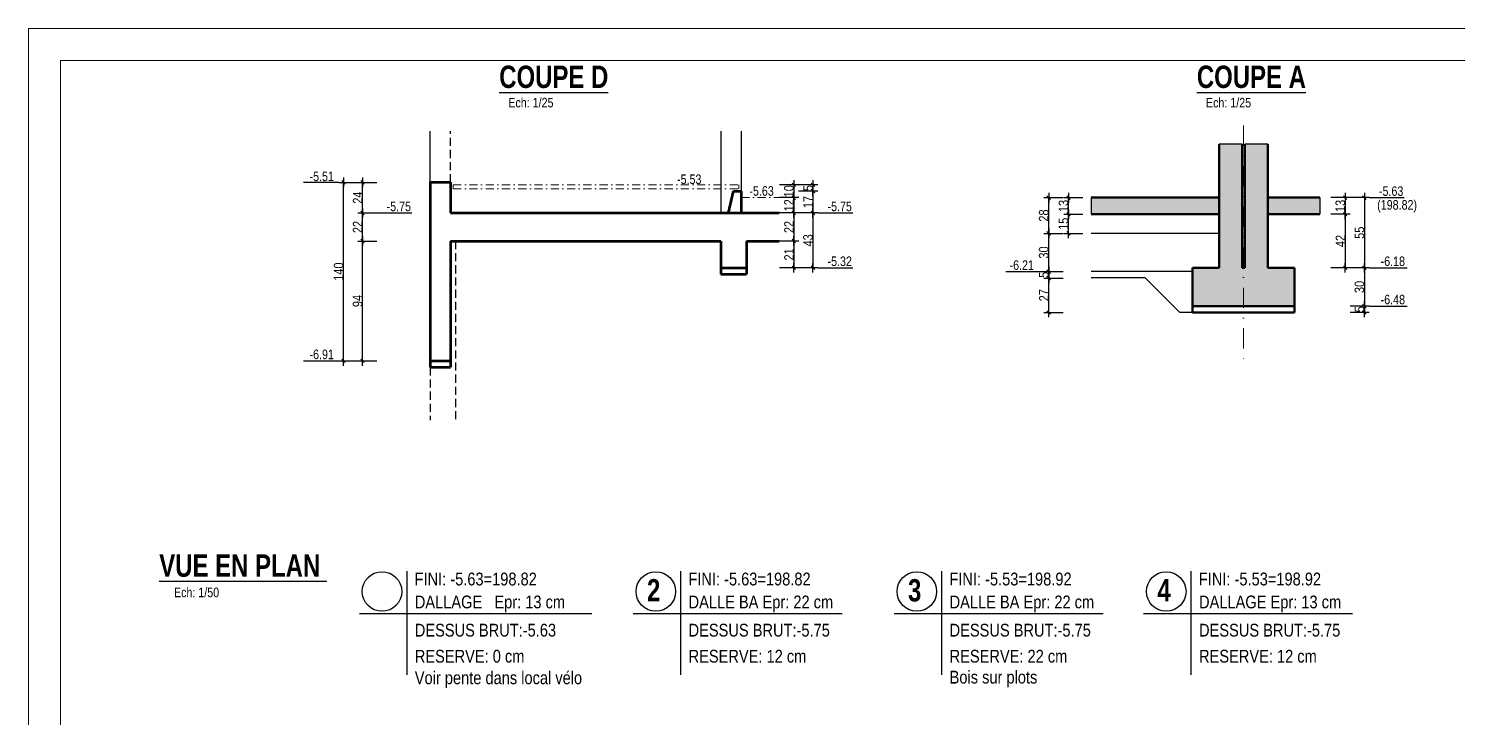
# Model space of a CAD drawing. Header units: centimetres. Extents: x -4990 to 114398, y -61489 to -12305.
# Drawn here: x 29133 to 31374, y -36130 to -35048 of the extents above; entities that cross this region are included whole.
import ezdxf
from ezdxf.enums import TextEntityAlignment as Align

# ---------------------------------------------------------------- set-up
doc = ezdxf.new("R2010")
doc.units = ezdxf.units.CM
doc.header["$LTSCALE"] = 0.5
for name, pattern in [('CACHEX2', [19.05, 12.7, -6.35]), ('TIRETPT2', [12.7, 6.35, -3.175, 0, -3.175]), ('TIRETPTX2', [50.8, 25.4, -12.7, 0, -12.7])]:
    doc.linetypes.add(name, pattern=pattern)
doc.layers.get('DEFPOINTS').update_dxf_attribs({"linetype": 'CONTINUOUS'})
for name, color, linetype, lineweight in [('01_Cad_1_', 5, 'CONTINUOUS', 9), ('01_murs_coup', 5, 'CONTINUOUS', 60), ('01_tram_axes', 2, 'TIRETPTX2', 9)]:
    doc.layers.add(name, color=color, linetype=linetype, lineweight=lineweight)
for name, color, linetype in [('01_cote_gen', 4, 'CONTINUOUS'), ('01_linteaux', 2, 'CONTINUOUS'), ('01_poch_murs', 253, 'CONTINUOUS'), ('01_texte', 230, 'CONTINUOUS'), ('AA_COTES', 2, 'CONTINUOUS')]:
    doc.layers.add(name, color=color, linetype=linetype)
doc.styles.add('ARIAL NA', font='ARIALN.TTF')
doc.styles.add('impact', font='impact.ttf')
doc.styles.add('MATTE_TXT', font='arial.ttf')
doc.styles.add('STYLE2', font='ARIALN.TTF')
doc.dimstyles.new('JB25', dxfattribs={"dimscale": 0.1, "dimtxt": 150, "dimasz": 15, "dimexe": 0.1, "dimexo": 0.1, "dimgap": 0.09, "dimtad": 1, "dimdec": 1, "dimlfac": 0.5, "dimdsep": 46, "dimtxsty": 'STYLE2', "dimblk1": 'BOND_G', "dimblk2": 'BOND_D', "dimsah": 1, "dimcen": 1.5, "dimdle": 0.01, "dimse1": 1, "dimse2": 1, "dimclrd": 4, "dimclre": 2, "dimclrt": 6, "dimazin": 2, "dimtfac": 2.333333, "dimtdec": 1, "dimtix": 1, "dimtmove": 2, "dimatfit": 3, "dimldrblk": 'BOND_G', "dimfxl": 1, "dimtolj": 1, "dimtzin": 0, "dimarcsym": 0})

# ---------------------------------------------------------------- blocks, each defined once
blk = doc.blocks.new('BOND_G')
at = {"layer": 'AA_COTES', "color": 0}
for p, q in [((0, -5), (0, 15)), ((5, 0), (-5, 0)), ((1.8, 1.8), (-1.8, -1.8))]:
    blk.add_line(p, q, dxfattribs=at)
blk = doc.blocks.new('BOND_D')
at = {"layer": 'AA_COTES', "color": 0}
for p, q in [((5, 0), (-5, 0)), ((-1.8, -1.8), (1.8, 1.8)), ((0, 5), (0, -15))]:
    blk.add_line(p, q, dxfattribs=at)
blk = doc.blocks.new('*D4153')
at = {"layer": '01_cote_gen', "color": 4, "lineweight": -2, "ltscale": 2, "transparency": 16777216}
blk.add_line((31197, -35314.7), (31197, -35337.7), dxfattribs=at)
at = {"layer": 'DEFPOINTS', "color": 0, "ltscale": 2}
for p in [(31157, -35313.2), (31157, -35339.2), (31197, -35339.2)]:
    blk.add_point(p, dxfattribs=at)
at = {"layer": '01_cote_gen', "color": 4, "lineweight": -2, "ltscale": 2, "transparency": 16777216, "xscale": 1.5, "yscale": 1.5, "zscale": 1.5}
for name, p, rotation in [('BOND_G', (31197, -35313.2), 90), ('BOND_D', (31197, -35339.2), 270)]:
    blk.add_blockref(name, p, dxfattribs=dict(at, rotation=rotation))
at = {"layer": '01_cote_gen', "color": 6, "ltscale": 2, "transparency": 16777216, "insert": (31189.3, -35326.2), "char_height": 15, "attachment_point": 5, "rotation": 90, "style": 'STYLE2'}
blk.add_mtext('\\A1;13', dxfattribs=at)
blk = doc.blocks.new('*D4154')
at = {"layer": '01_cote_gen', "color": 4, "lineweight": -2, "ltscale": 2, "transparency": 16777216}
blk.add_line((31227, -35314.7), (31227, -35421.7), dxfattribs=at)
at = {"layer": 'DEFPOINTS', "color": 0, "ltscale": 2}
for p in [(31204.5, -35313.2), (31179, -35423.2), (31227, -35423.2)]:
    blk.add_point(p, dxfattribs=at)
at = {"layer": '01_cote_gen', "color": 4, "lineweight": -2, "ltscale": 2, "transparency": 16777216, "xscale": 1.5, "yscale": 1.5, "zscale": 1.5}
for name, p, rotation in [('BOND_G', (31227, -35313.2), 90), ('BOND_D', (31227, -35423.2), 270)]:
    blk.add_blockref(name, p, dxfattribs=dict(at, rotation=rotation))
at = {"layer": '01_cote_gen', "color": 6, "ltscale": 2, "transparency": 16777216, "insert": (31219.4, -35368.2), "char_height": 15, "attachment_point": 5, "rotation": 90, "style": 'STYLE2'}
blk.add_mtext('\\A1;55', dxfattribs=at)
blk = doc.blocks.new('*D4155')
at = {"layer": '01_cote_gen', "color": 4, "lineweight": -2, "ltscale": 2, "transparency": 16777216}
blk.add_line((31227, -35424.7), (31227, -35481.7), dxfattribs=at)
at = {"layer": 'DEFPOINTS', "color": 0, "ltscale": 2}
for p in [(31215, -35423.2), (31117.5, -35483.2), (31227, -35483.2)]:
    blk.add_point(p, dxfattribs=at)
at = {"layer": '01_cote_gen', "color": 4, "lineweight": -2, "ltscale": 2, "transparency": 16777216, "xscale": 1.5, "yscale": 1.5, "zscale": 1.5}
for name, p, rotation in [('BOND_G', (31227, -35423.2), 90), ('BOND_D', (31227, -35483.2), 270)]:
    blk.add_blockref(name, p, dxfattribs=dict(at, rotation=rotation))
at = {"layer": '01_cote_gen', "color": 6, "ltscale": 2, "transparency": 16777216, "insert": (31219.3, -35453.2), "char_height": 15, "attachment_point": 5, "rotation": 90, "style": 'STYLE2'}
blk.add_mtext('\\A1;30', dxfattribs=at)
blk = doc.blocks.new('*D4156')
at = {"layer": '01_cote_gen', "color": 4, "lineweight": -2, "ltscale": 2, "transparency": 16777216}
blk.add_line((31227, -35484.7), (31227, -35491.7), dxfattribs=at)
at = {"layer": 'DEFPOINTS', "color": 0, "ltscale": 2}
for p in [(31117.5, -35483.2), (31117.5, -35493.2), (31227, -35493.2)]:
    blk.add_point(p, dxfattribs=at)
at = {"layer": '01_cote_gen', "color": 4, "lineweight": -2, "ltscale": 2, "transparency": 16777216, "xscale": 1.5, "yscale": 1.5, "zscale": 1.5}
for name, p, rotation in [('BOND_G', (31227, -35483.2), 90), ('BOND_D', (31227, -35493.2), 270)]:
    blk.add_blockref(name, p, dxfattribs=dict(at, rotation=rotation))
at = {"layer": '01_cote_gen', "color": 6, "ltscale": 2, "transparency": 16777216, "insert": (31219.4, -35488.2), "char_height": 15, "attachment_point": 5, "rotation": 90, "style": 'STYLE2'}
blk.add_mtext('\\A1;5', dxfattribs=at)
blk = doc.blocks.new('*D4168')
at = {"layer": '01_cote_gen', "color": 4, "lineweight": -2, "ltscale": 2, "transparency": 16777216}
blk.add_line((30763, -35337.7), (30763, -35314.7), dxfattribs=at)
at = {"layer": 'DEFPOINTS', "color": 0, "ltscale": 2}
for p in [(30763, -35313.2), (30785.5, -35313.2), (30785.5, -35339.2)]:
    blk.add_point(p, dxfattribs=at)
at = {"layer": '01_cote_gen', "color": 4, "lineweight": -2, "ltscale": 2, "transparency": 16777216, "xscale": 1.5, "yscale": 1.5, "zscale": 1.5}
for name, p, rotation in [('BOND_D', (30763, -35313.2), 90), ('BOND_G', (30763, -35339.2), 270)]:
    blk.add_blockref(name, p, dxfattribs=dict(at, rotation=rotation))
at = {"layer": '01_cote_gen', "color": 6, "ltscale": 2, "transparency": 16777216, "insert": (30755.3, -35326.2), "char_height": 15, "attachment_point": 5, "rotation": 90, "style": 'STYLE2'}
blk.add_mtext('\\A1;13', dxfattribs=at)
blk = doc.blocks.new('*D4169')
at = {"layer": '01_cote_gen', "color": 4, "lineweight": -2, "ltscale": 2, "transparency": 16777216}
blk.add_line((30732, -35367.7), (30732, -35314.7), dxfattribs=at)
at = {"layer": 'DEFPOINTS', "color": 0, "ltscale": 2}
for p in [(30732, -35313.2), (30755.5, -35313.2), (30785.5, -35369.2)]:
    blk.add_point(p, dxfattribs=at)
at = {"layer": '01_cote_gen', "color": 4, "lineweight": -2, "ltscale": 2, "transparency": 16777216, "xscale": 1.5, "yscale": 1.5, "zscale": 1.5}
for name, p, rotation in [('BOND_D', (30732, -35313.2), 90), ('BOND_G', (30732, -35369.2), 270)]:
    blk.add_blockref(name, p, dxfattribs=dict(at, rotation=rotation))
at = {"layer": '01_cote_gen', "color": 6, "ltscale": 2, "transparency": 16777216, "insert": (30724.3, -35341.2), "char_height": 15, "attachment_point": 5, "rotation": 90, "style": 'STYLE2'}
blk.add_mtext('\\A1;28', dxfattribs=at)
blk = doc.blocks.new('*D4170')
at = {"layer": '01_cote_gen', "color": 4, "lineweight": -2, "ltscale": 2, "transparency": 16777216}
blk.add_line((30763, -35367.7), (30763, -35340.7), dxfattribs=at)
at = {"layer": 'DEFPOINTS', "color": 0, "ltscale": 2}
for p in [(30763, -35339.2), (30812.5, -35339.2), (30812.5, -35369.2)]:
    blk.add_point(p, dxfattribs=at)
at = {"layer": '01_cote_gen', "color": 4, "lineweight": -2, "ltscale": 2, "transparency": 16777216, "xscale": 1.5, "yscale": 1.5, "zscale": 1.5}
for name, p, rotation in [('BOND_D', (30763, -35339.2), 90), ('BOND_G', (30763, -35369.2), 270)]:
    blk.add_blockref(name, p, dxfattribs=dict(at, rotation=rotation))
at = {"layer": '01_cote_gen', "color": 6, "ltscale": 2, "transparency": 16777216, "insert": (30755.3, -35354.2), "char_height": 15, "attachment_point": 5, "rotation": 90, "style": 'STYLE2'}
blk.add_mtext('\\A1;15', dxfattribs=at)
blk = doc.blocks.new('*D4171')
at = {"layer": '01_cote_gen', "color": 4, "lineweight": -2, "ltscale": 2, "transparency": 16777216}
blk.add_line((31197, -35340.7), (31197, -35421.7), dxfattribs=at)
at = {"layer": 'DEFPOINTS', "color": 0, "ltscale": 2}
for p in [(31116.3, -35339.2), (31096.5, -35423.2), (31197, -35423.2)]:
    blk.add_point(p, dxfattribs=at)
at = {"layer": '01_cote_gen', "color": 4, "lineweight": -2, "ltscale": 2, "transparency": 16777216, "xscale": 1.5, "yscale": 1.5, "zscale": 1.5}
for name, p, rotation in [('BOND_G', (31197, -35339.2), 90), ('BOND_D', (31197, -35423.2), 270)]:
    blk.add_blockref(name, p, dxfattribs=dict(at, rotation=rotation))
at = {"layer": '01_cote_gen', "color": 6, "ltscale": 2, "transparency": 16777216, "insert": (31189.5, -35381.2), "char_height": 15, "attachment_point": 5, "rotation": 90, "style": 'STYLE2'}
blk.add_mtext('\\A1;42', dxfattribs=at)
blk = doc.blocks.new('*D4172')
at = {"layer": '01_cote_gen', "color": 4, "lineweight": -2, "ltscale": 2, "transparency": 16777216}
blk.add_line((30732, -35427.7), (30732, -35370.7), dxfattribs=at)
at = {"layer": 'DEFPOINTS', "color": 0, "ltscale": 2}
for p in [(30732, -35369.2), (30804.5, -35369.2), (30804.5, -35429.2)]:
    blk.add_point(p, dxfattribs=at)
at = {"layer": '01_cote_gen', "color": 4, "lineweight": -2, "ltscale": 2, "transparency": 16777216, "xscale": 1.5, "yscale": 1.5, "zscale": 1.5}
for name, p, rotation in [('BOND_D', (30732, -35369.2), 90), ('BOND_G', (30732, -35429.2), 270)]:
    blk.add_blockref(name, p, dxfattribs=dict(at, rotation=rotation))
at = {"layer": '01_cote_gen', "color": 6, "ltscale": 2, "transparency": 16777216, "insert": (30724.3, -35399.2), "char_height": 15, "attachment_point": 5, "rotation": 90, "style": 'STYLE2'}
blk.add_mtext('\\A1;30', dxfattribs=at)
blk = doc.blocks.new('*D4173')
at = {"layer": '01_cote_gen', "color": 4, "lineweight": -2, "ltscale": 2, "transparency": 16777216}
blk.add_line((30732, -35437.7), (30732, -35430.7), dxfattribs=at)
at = {"layer": 'DEFPOINTS', "color": 0, "ltscale": 2}
for p in [(30732, -35429.2), (30805.5, -35429.2), (30805.5, -35439.2)]:
    blk.add_point(p, dxfattribs=at)
at = {"layer": '01_cote_gen', "color": 4, "lineweight": -2, "ltscale": 2, "transparency": 16777216, "xscale": 1.5, "yscale": 1.5, "zscale": 1.5}
for name, p, rotation in [('BOND_D', (30732, -35429.2), 90), ('BOND_G', (30732, -35439.2), 270)]:
    blk.add_blockref(name, p, dxfattribs=dict(at, rotation=rotation))
at = {"layer": '01_cote_gen', "color": 6, "ltscale": 2, "transparency": 16777216, "insert": (30724.4, -35434.2), "char_height": 15, "attachment_point": 5, "rotation": 90, "style": 'STYLE2'}
blk.add_mtext('\\A1;5', dxfattribs=at)
blk = doc.blocks.new('*D4174')
at = {"layer": '01_cote_gen', "color": 4, "lineweight": -2, "ltscale": 2, "transparency": 16777216}
blk.add_line((30732, -35491.7), (30732, -35440.7), dxfattribs=at)
at = {"layer": 'DEFPOINTS', "color": 0, "ltscale": 2}
for p in [(30732, -35439.2), (30850.5, -35439.2), (30937.5, -35493.2)]:
    blk.add_point(p, dxfattribs=at)
at = {"layer": '01_cote_gen', "color": 4, "lineweight": -2, "ltscale": 2, "transparency": 16777216, "xscale": 1.5, "yscale": 1.5, "zscale": 1.5}
for name, p, rotation in [('BOND_D', (30732, -35439.2), 90), ('BOND_G', (30732, -35493.2), 270)]:
    blk.add_blockref(name, p, dxfattribs=dict(at, rotation=rotation))
at = {"layer": '01_cote_gen', "color": 6, "ltscale": 2, "transparency": 16777216, "insert": (30724.5, -35466.2), "char_height": 15, "attachment_point": 5, "rotation": 90, "style": 'STYLE2'}
blk.add_mtext('\\A1;27', dxfattribs=at)
blk = doc.blocks.new('*D4400')
at = {"layer": '01_poch_murs', "color": 4, "lineweight": -2, "ltscale": 2, "transparency": 16777216}
blk.add_line((30332.5, -35338.7), (30332.5, -35379.7), dxfattribs=at)
at = {"layer": 'DEFPOINTS', "color": 0, "ltscale": 2}
for p in [(30309.4, -35337.2), (30309.4, -35381.2), (30332.5, -35381.2)]:
    blk.add_point(p, dxfattribs=at)
at = {"layer": '01_poch_murs', "color": 4, "lineweight": -2, "ltscale": 2, "transparency": 16777216, "xscale": 1.5, "yscale": 1.5, "zscale": 1.5}
for name, p, rotation in [('BOND_G', (30332.5, -35337.2), 90), ('BOND_D', (30332.5, -35381.2), 270)]:
    blk.add_blockref(name, p, dxfattribs=dict(at, rotation=rotation))
at = {"layer": '01_poch_murs', "color": 6, "ltscale": 2, "transparency": 16777216, "insert": (30324.9, -35359.2), "char_height": 15, "attachment_point": 5, "rotation": 90, "style": 'STYLE2'}
blk.add_mtext('\\A1;22', dxfattribs=at)
blk = doc.blocks.new('*D4401')
at = {"layer": '01_poch_murs', "color": 4, "lineweight": -2, "ltscale": 2, "transparency": 16777216}
blk.add_line((30332.5, -35382.7), (30332.5, -35421.7), dxfattribs=at)
at = {"layer": 'DEFPOINTS', "color": 0, "ltscale": 2}
for p in [(30302.1, -35381.2), (30260.7, -35423.2), (30332.5, -35423.2)]:
    blk.add_point(p, dxfattribs=at)
at = {"layer": '01_poch_murs', "color": 4, "lineweight": -2, "ltscale": 2, "transparency": 16777216, "xscale": 1.5, "yscale": 1.5, "zscale": 1.5}
for name, p, rotation in [('BOND_G', (30332.5, -35381.2), 90), ('BOND_D', (30332.5, -35423.2), 270)]:
    blk.add_blockref(name, p, dxfattribs=dict(at, rotation=rotation))
at = {"layer": '01_poch_murs', "color": 6, "ltscale": 2, "transparency": 16777216, "insert": (30324.9, -35402.2), "char_height": 15, "attachment_point": 5, "rotation": 90, "style": 'STYLE2'}
blk.add_mtext('\\A1;21', dxfattribs=at)
blk = doc.blocks.new('*D4402')
at = {"layer": '01_poch_murs', "color": 4, "lineweight": -2, "ltscale": 2, "transparency": 16777216}
blk.add_line((30362.4, -35338.7), (30362.4, -35421.7), dxfattribs=at)
at = {"layer": 'DEFPOINTS', "color": 0, "ltscale": 2}
for p in [(30340, -35337.2), (30340, -35423.2), (30362.4, -35423.2)]:
    blk.add_point(p, dxfattribs=at)
at = {"layer": '01_poch_murs', "color": 4, "lineweight": -2, "ltscale": 2, "transparency": 16777216, "xscale": 1.5, "yscale": 1.5, "zscale": 1.5}
for name, p, rotation in [('BOND_G', (30362.4, -35337.2), 90), ('BOND_D', (30362.4, -35423.2), 270)]:
    blk.add_blockref(name, p, dxfattribs=dict(at, rotation=rotation))
at = {"layer": '01_poch_murs', "color": 6, "ltscale": 2, "transparency": 16777216, "insert": (30354.7, -35380.2), "char_height": 15, "attachment_point": 5, "rotation": 90, "style": 'STYLE2'}
blk.add_mtext('\\A1;43', dxfattribs=at)
blk = doc.blocks.new('*D4403')
at = {"layer": '01_poch_murs', "color": 4, "lineweight": -2, "ltscale": 2, "transparency": 16777216}
blk.add_line((30332.5, -35314.7), (30332.5, -35335.7), dxfattribs=at)
at = {"layer": 'DEFPOINTS', "color": 0, "ltscale": 2}
for p in [(30279.5, -35313.2), (30273.4, -35337.2), (30332.5, -35337.2)]:
    blk.add_point(p, dxfattribs=at)
at = {"layer": '01_poch_murs', "color": 4, "lineweight": -2, "ltscale": 2, "transparency": 16777216, "xscale": 1.5, "yscale": 1.5, "zscale": 1.5}
for name, p, rotation in [('BOND_G', (30332.5, -35313.2), 90), ('BOND_D', (30332.5, -35337.2), 270)]:
    blk.add_blockref(name, p, dxfattribs=dict(at, rotation=rotation))
at = {"layer": '01_poch_murs', "color": 6, "ltscale": 2, "transparency": 16777216, "insert": (30324.9, -35325.2), "char_height": 15, "attachment_point": 5, "rotation": 90, "style": 'STYLE2'}
blk.add_mtext('\\A1;12', dxfattribs=at)
blk = doc.blocks.new('*D4404')
at = {"layer": '01_poch_murs', "color": 4, "lineweight": -2, "ltscale": 2, "transparency": 16777216}
blk.add_line((30362.4, -35304.7), (30362.4, -35335.7), dxfattribs=at)
at = {"layer": 'DEFPOINTS', "color": 0, "ltscale": 2}
for p in [(30280, -35303.2), (30300.1, -35337.2), (30362.4, -35337.2)]:
    blk.add_point(p, dxfattribs=at)
at = {"layer": '01_poch_murs', "color": 4, "lineweight": -2, "ltscale": 2, "transparency": 16777216, "xscale": 1.5, "yscale": 1.5, "zscale": 1.5}
for name, p, rotation in [('BOND_G', (30362.4, -35303.2), 90), ('BOND_D', (30362.4, -35337.2), 270)]:
    blk.add_blockref(name, p, dxfattribs=dict(at, rotation=rotation))
at = {"layer": '01_poch_murs', "color": 6, "ltscale": 2, "transparency": 16777216, "insert": (30354.9, -35320.2), "char_height": 15, "attachment_point": 5, "rotation": 90, "style": 'STYLE2'}
blk.add_mtext('\\A1;17', dxfattribs=at)
blk = doc.blocks.new('*D4405')
at = {"layer": '01_poch_murs', "color": 4, "lineweight": -2, "ltscale": 2, "transparency": 16777216}
blk.add_line((30362.4, -35294.7), (30362.4, -35301.7), dxfattribs=at)
at = {"layer": 'DEFPOINTS', "color": 0, "ltscale": 2}
for p in [(30276, -35293.2), (30276, -35303.2), (30362.4, -35303.2)]:
    blk.add_point(p, dxfattribs=at)
at = {"layer": '01_poch_murs', "color": 4, "lineweight": -2, "ltscale": 2, "transparency": 16777216, "xscale": 1.5, "yscale": 1.5, "zscale": 1.5}
for name, p, rotation in [('BOND_G', (30362.4, -35293.2), 90), ('BOND_D', (30362.4, -35303.2), 270)]:
    blk.add_blockref(name, p, dxfattribs=dict(at, rotation=rotation))
at = {"layer": '01_poch_murs', "color": 6, "ltscale": 2, "transparency": 16777216, "insert": (30354.8, -35298.2), "char_height": 15, "attachment_point": 5, "rotation": 90, "style": 'STYLE2'}
blk.add_mtext('\\A1;5', dxfattribs=at)
blk = doc.blocks.new('*D4406')
at = {"layer": '01_poch_murs', "color": 4, "lineweight": -2, "ltscale": 2, "transparency": 16777216}
blk.add_line((29656.1, -35335.7), (29656.1, -35290.7), dxfattribs=at)
at = {"layer": 'DEFPOINTS', "color": 0, "ltscale": 2}
for p in [(29656.1, -35289.2), (29737, -35289.2), (29737, -35337.2)]:
    blk.add_point(p, dxfattribs=at)
at = {"layer": '01_poch_murs', "color": 4, "lineweight": -2, "ltscale": 2, "transparency": 16777216, "xscale": 1.5, "yscale": 1.5, "zscale": 1.5}
for name, p, rotation in [('BOND_D', (29656.1, -35289.2), 90), ('BOND_G', (29656.1, -35337.2), 270)]:
    blk.add_blockref(name, p, dxfattribs=dict(at, rotation=rotation))
at = {"layer": '01_poch_murs', "color": 6, "ltscale": 2, "transparency": 16777216, "insert": (29648.6, -35313.2), "char_height": 15, "attachment_point": 5, "rotation": 90, "style": 'STYLE2'}
blk.add_mtext('\\A1;24', dxfattribs=at)
blk = doc.blocks.new('*D4407')
at = {"layer": '01_poch_murs', "color": 4, "lineweight": -2, "ltscale": 2, "transparency": 16777216}
blk.add_line((29656.1, -35379.7), (29656.1, -35338.7), dxfattribs=at)
at = {"layer": 'DEFPOINTS', "color": 0, "ltscale": 2}
for p in [(29656.1, -35337.2), (29737, -35337.2), (29736.9, -35381.2)]:
    blk.add_point(p, dxfattribs=at)
at = {"layer": '01_poch_murs', "color": 4, "lineweight": -2, "ltscale": 2, "transparency": 16777216, "xscale": 1.5, "yscale": 1.5, "zscale": 1.5}
for name, p, rotation in [('BOND_D', (29656.1, -35337.2), 90), ('BOND_G', (29656.1, -35381.2), 270)]:
    blk.add_blockref(name, p, dxfattribs=dict(at, rotation=rotation))
at = {"layer": '01_poch_murs', "color": 6, "ltscale": 2, "transparency": 16777216, "insert": (29648.6, -35359.2), "char_height": 15, "attachment_point": 5, "rotation": 90, "style": 'STYLE2'}
blk.add_mtext('\\A1;22', dxfattribs=at)
blk = doc.blocks.new('*D4408')
at = {"layer": '01_poch_murs', "color": 4, "lineweight": -2, "ltscale": 2, "transparency": 16777216}
blk.add_line((29656.1, -35567.7), (29656.1, -35382.7), dxfattribs=at)
at = {"layer": 'DEFPOINTS', "color": 0, "ltscale": 2}
for p in [(29656.1, -35381.2), (29736.9, -35381.2), (29720.8, -35569.2)]:
    blk.add_point(p, dxfattribs=at)
at = {"layer": '01_poch_murs', "color": 4, "lineweight": -2, "ltscale": 2, "transparency": 16777216, "xscale": 1.5, "yscale": 1.5, "zscale": 1.5}
for name, p, rotation in [('BOND_D', (29656.1, -35381.2), 90), ('BOND_G', (29656.1, -35569.2), 270)]:
    blk.add_blockref(name, p, dxfattribs=dict(at, rotation=rotation))
at = {"layer": '01_poch_murs', "color": 6, "ltscale": 2, "transparency": 16777216, "insert": (29648.4, -35475.2), "char_height": 15, "attachment_point": 5, "rotation": 90, "style": 'STYLE2'}
blk.add_mtext('\\A1;94', dxfattribs=at)
blk = doc.blocks.new('*D4409')
at = {"layer": '01_poch_murs', "color": 4, "lineweight": -2, "ltscale": 2, "transparency": 16777216}
blk.add_line((29626.3, -35567.7), (29626.3, -35290.7), dxfattribs=at)
at = {"layer": 'DEFPOINTS', "color": 0, "ltscale": 2}
for p in [(29626.3, -35289.2), (29678.6, -35289.2), (29678.6, -35569.2)]:
    blk.add_point(p, dxfattribs=at)
at = {"layer": '01_poch_murs', "color": 4, "lineweight": -2, "ltscale": 2, "transparency": 16777216, "xscale": 1.5, "yscale": 1.5, "zscale": 1.5}
for name, p, rotation in [('BOND_D', (29626.3, -35289.2), 90), ('BOND_G', (29626.3, -35569.2), 270)]:
    blk.add_blockref(name, p, dxfattribs=dict(at, rotation=rotation))
at = {"layer": '01_poch_murs', "color": 6, "ltscale": 2, "transparency": 16777216, "insert": (29618.7, -35429.2), "char_height": 15, "attachment_point": 5, "rotation": 90, "style": 'STYLE2'}
blk.add_mtext('\\A1;140', dxfattribs=at)
blk = doc.blocks.new('*D4410')
at = {"layer": '01_poch_murs', "color": 4, "lineweight": -2, "ltscale": 2, "transparency": 16777216}
blk.add_line((30332.5, -35294.7), (30332.5, -35311.7), dxfattribs=at)
at = {"layer": 'DEFPOINTS', "color": 0, "ltscale": 2}
for p in [(30246.1, -35293.2), (30256.8, -35313.2), (30332.5, -35313.2)]:
    blk.add_point(p, dxfattribs=at)
at = {"layer": '01_poch_murs', "color": 4, "lineweight": -2, "ltscale": 2, "transparency": 16777216, "xscale": 1.5, "yscale": 1.5, "zscale": 1.5}
for name, p, rotation in [('BOND_G', (30332.5, -35293.2), 90), ('BOND_D', (30332.5, -35313.2), 270)]:
    blk.add_blockref(name, p, dxfattribs=dict(at, rotation=rotation))
at = {"layer": '01_poch_murs', "color": 6, "ltscale": 2, "transparency": 16777216, "insert": (30324.8, -35303.2), "char_height": 15, "attachment_point": 5, "rotation": 90, "style": 'STYLE2'}
blk.add_mtext('\\A1;10', dxfattribs=at)

msp = doc.modelspace()

# ---------------------------------------------------------------- hatches: boundary and pattern name
at = {"layer": '01_poch_murs', "ltscale": 2}
h = msp.add_hatch(color=256, dxfattribs=at)
h.dxf.hatch_style = 1
h.paths.add_polyline_path([(31157.007, -35313.183), (31075.5, -35313.183), (31075.5, -35339.183), (31157.007, -35339.183)])
h.paths.add_polyline_path([(31075.5, -35229.592), (31039.5, -35229.592), (31039.5, -35423.18), (31037.5, -35423.18), (31037.5, -35483.18), (31117.5, -35483.18), (31117.5, -35423.18), (31075.5, -35423.18)])
h.paths.add_polyline_path([(31035.5, -35229.592), (30999.5, -35229.592), (30999.5, -35423.18), (30957.5, -35423.18), (30957.5, -35483.18), (31037.5, -35483.18), (31037.5, -35423.18), (31035.5, -35423.18)])
h = msp.add_hatch(color=256, dxfattribs=at)
h.dxf.hatch_style = 1
h.paths.add_polyline_path([(30999.5, -35313.183), (30798.5, -35313.183), (30798.5, -35339.183), (30999.5, -35339.183)])

# ---------------------------------------------------------------- linework, layer by layer
at = {"layer": '01_Cad_1_'}
for p in [(35072.592, -35048.151), (29132.592, -39248.151)]:
    msp.add_line(p, (29132.592, -35048.151), dxfattribs=at)
at = {"layer": '01_Cad_1_', "color": 2}
for p in [(35022.592, -35098.151), (29182.592, -39198.151)]:
    msp.add_line(p, (29182.592, -35098.151), dxfattribs=at)
at = {"layer": '01_linteaux'}
for p, q in [((29762.053, -35289.183), (29762.053, -35208.772)), ((30218.053, -35208.772), (30218.053, -35337.183)), ((30250.053, -35208.772), (30250.053, -35303.173)), ((30999.5, -35369.183), (30798.5, -35369.183)), ((30957.5, -35429.183), (30798.5, -35429.183)), ((30883.501, -35439.183), (30798.5, -35439.183)), ((30937.5, -35493.18), (30883.501, -35439.183)), ((30957.5, -35493.18), (30937.5, -35493.18))]:
    msp.add_line(p, q, dxfattribs=at)
at = {"layer": '01_linteaux', "linetype": 'CACHEX2', "ltscale": 2}
for p, q in [((29794.327, -35289.173), (29794.327, -35208.772)), ((29802.053, -35381.183), (29802.053, -35662.186)), ((29762.053, -35579.183), (29762.053, -35662.186))]:
    msp.add_line(p, q, dxfattribs=at)
at = {"layer": '01_murs_coup', "linetype": 'Continuous', "lineweight": 50}
for p, q in [((30999.5, -35423.18), (30999.5, -35229.592)), ((31035.5, -35423.18), (31035.5, -35229.592)), ((31039.5, -35423.18), (31039.5, -35229.592)), ((31075.5, -35423.18), (31075.5, -35229.592)), ((30999.5, -35313.183), (30798.5, -35313.183)), ((31075.5, -35313.183), (31157.007, -35313.183)), ((30999.5, -35339.183), (30798.5, -35339.183)), ((31075.5, -35339.183), (31157.007, -35339.183)), ((30957.5, -35493.18), (30957.5, -35423.18)), ((30957.5, -35423.18), (30999.5, -35423.18)), ((31035.5, -35423.18), (31039.5, -35423.18)), ((31075.5, -35423.18), (31117.5, -35423.18)), ((31117.5, -35423.18), (31117.5, -35493.18)), ((30957.5, -35483.18), (31117.5, -35483.18)), ((30957.5, -35493.18), (31117.5, -35493.18))]:
    msp.add_line(p, q, dxfattribs=at)
at = {"layer": '01_murs_coup'}
for p, q in [((29762.053, -35289.183), (29794.327, -35289.173)), ((29762.053, -35289.183), (29762.053, -35579.183)), ((29794.327, -35289.173), (29794.285, -35337.183)), ((30230.053, -35337.183), (30238.053, -35303.173)), ((30238.053, -35303.173), (30250.053, -35303.173)), ((30250.053, -35303.173), (30250.053, -35337.183)), ((29794.285, -35337.183), (30250.053, -35337.183)), ((30250.053, -35337.183), (30309.449, -35337.183)), ((29794.241, -35381.183), (29794.043, -35579.183)), ((29794.241, -35381.183), (30218.053, -35381.183)), ((30218.053, -35381.183), (30218.053, -35433.183)), ((30258.053, -35381.183), (30258.053, -35433.183)), ((30258.053, -35381.183), (30309.449, -35381.183)), ((30218.053, -35423.183), (30258.053, -35423.183)), ((30218.053, -35433.183), (30258.053, -35433.183)), ((29762.053, -35569.183), (29794.053, -35569.183)), ((29762.053, -35579.183), (29794.043, -35579.183))]:
    msp.add_line(p, q, dxfattribs=at)
at = {"layer": '01_poch_murs', "ltscale": 2}
for p, q in [((31035.5, -35229.592), (30999.5, -35229.592)), ((31075.5, -35229.592), (31039.5, -35229.592)), ((30798.5, -35313.183), (30798.5, -35339.183)), ((31157.007, -35313.183), (31157.007, -35339.183))]:
    msp.add_line(p, q, dxfattribs=at)
at = {"layer": '01_texte'}
for p, q in [((29563.783, -35289.173), (29618.827, -35289.173)), ((31234.5, -35313.183), (31289.544, -35313.183)), ((29678.616, -35337.183), (29733.66, -35337.183)), ((30369.915, -35337.183), (30424.959, -35337.183)), ((30369.915, -35423.183), (30424.959, -35423.183)), ((30664.688, -35429.183), (30724.5, -35429.183)), ((31234.5, -35423.18), (31294.312, -35423.18)), ((31234.5, -35483.18), (31294.312, -35483.18)), ((29563.783, -35569.183), (29618.827, -35569.183)), ((29725.426, -35898.712), (29725.426, -36061.355)), ((30154.713, -35898.712), (30154.713, -36061.355)), ((30563.949, -35898.712), (30563.949, -36061.355)), ((30955.05, -35898.712), (30955.05, -36061.355)), ((29651.254, -35965.097), (30015.58, -35965.097)), ((30080.541, -35965.097), (30408.255, -35965.097)), ((30489.777, -35965.097), (30817.49, -35965.097)), ((30880.878, -35965.097), (31208.592, -35965.097))]:
    msp.add_line(p, q, dxfattribs=at)
for centre in [(29686.701, -35930.687), (30115.988, -35930.687), (30525.224, -35930.687), (30916.325, -35930.687)]:
    msp.add_circle(centre, 30.98, dxfattribs=at)
at = {"layer": '01_tram_axes', "linetype": 'TIRETPT2', "ltscale": 10}
msp.add_line((31037.5, -35200.006), (31037.5, -35570.643), dxfattribs=at)
at = {"layer": '01_tram_axes', "ltscale": 2}
for p, q in [((29798.329, -35293.183), (29798.323, -35299.183)), ((30246.053, -35293.183), (30246.053, -35299.183))]:
    msp.add_line(p, q, dxfattribs=at)
at = {"layer": '01_tram_axes'}
for p, q in [((29798.323, -35299.183), (30246.053, -35299.183)), ((29798.329, -35293.183), (30246.053, -35293.183)), ((30250.053, -35313.183), (30309.449, -35313.183))]:
    msp.add_line(p, q, dxfattribs=at)

# ---------------------------------------------------------------- texts
at = {"layer": '01_texte', "style": 'impact'}
for s, p in [('%%UCOUPE D', (29956.033, -35151.709)), ('%%UCOUPE A', (31049.842, -35151.709)), ('%%UVUE EN PLAN ', (29468.848, -35918.096))]:
    msp.add_text(s, height=35, dxfattribs=at).set_placement(p, align=Align.BOTTOM_CENTER)
at = {"layer": '01_texte', "style": 'MATTE_TXT', "width": 0.8}
for s, p in [('Ech: 1/25', (29920.156, -35176.269)), ('Ech: 1/25', (31013.965, -35176.269)), ('-5.51', (29592.185, -35291.819)), ('-5.53', (30168.453, -35296.404)), ('-5.63', (30281.841, -35314.733)), ('-5.63', (31268.94, -35314.959)), ('-5.75', (29713.056, -35338.959)), ('-5.75', (30404.354, -35338.959)), ('(198.82)', (31278.314, -35336.514)), ('-5.32', (30404.354, -35424.959)), ('-6.21', (30689.779, -35430.959)), ('-6.18', (31271.591, -35424.956)), ('-6.48', (31271.591, -35484.956)), ('-6.91', (29592.185, -35570.959)), ('Ech: 1/50', (29395.947, -35944.151))]:
    msp.add_text(s, height=15, dxfattribs=at).set_placement(p, align=Align.BOTTOM_CENTER)
at = {"layer": '01_texte', "style": 'ARIAL NA'}
for s, p in [('FINI: -5.63=198.82', (29737.765, -35921.151)), ('FINI: -5.63=198.82', (30167.052, -35921.151)), ('FINI: -5.53=198.92', (30576.288, -35921.151)), ('FINI: -5.53=198.92', (30967.389, -35921.151)), ('DALLAGE   Epr: 13 cm', (29738.128, -35957.113)), ('DALLE BA Epr: 22 cm', (30167.416, -35957.113)), ('DALLE BA Epr: 22 cm', (30576.651, -35957.113)), ('DALLAGE Epr: 13 cm', (30967.752, -35957.113)), ('DESSUS BRUT:-5.63', (29738.128, -36001.357)), ('DESSUS BRUT:-5.75', (30167.416, -36001.357)), ('DESSUS BRUT:-5.75', (30576.651, -36001.357)), ('DESSUS BRUT:-5.75', (30967.752, -36001.357)), ('RESERVE: 0 cm', (29738.128, -36042.198)), ('RESERVE: 12 cm', (30167.416, -36042.198)), ('RESERVE: 22 cm', (30576.651, -36042.198)), ('RESERVE: 12 cm', (30967.752, -36042.198)), ('Voir pente dans local vélo', (29738.128, -36076.031)), ('Bois sur plots', (30576.651, -36075.042))]:
    msp.add_text(s, height=20, dxfattribs=at).set_placement(p)
at = {"layer": '01_texte', "style": 'impact'}
for s, p in [('2', (30112.649, -35928.805)), ('3', (30521.884, -35928.805)), ('4', (30912.986, -35928.805))]:
    msp.add_text(s, height=35, dxfattribs=at).set_placement(p, align=Align.MIDDLE_CENTER)

# ---------------------------------------------------------------- dimensions: what is measured, and where the dimension line sits
at = {"layer": '01_cote_gen', "ltscale": 2}
for base, p1, p2, picture, middle in [((30732, -35313.183), (30785.493, -35369.183), (30755.5, -35313.183), '*D4169', (30724.332, -35341.183)), ((30763, -35313.183), (30785.493, -35339.183), (30785.493, -35313.183), '*D4168', (30755.332, -35326.183)), ((31197, -35339.183), (31157.007, -35313.183), (31157.007, -35339.183), '*D4153', (31189.332, -35326.183)), ((31227, -35423.18), (31204.5, -35313.183), (31179, -35423.18), '*D4154', (31219.363, -35368.181)), ((30763, -35339.183), (30812.5, -35369.183), (30812.5, -35339.183), '*D4170', (30755.332, -35354.183)), ((31197, -35423.18), (31116.254, -35339.183), (31096.5, -35423.18), '*D4171', (31189.46, -35381.181)), ((30732, -35369.183), (30804.5, -35429.183), (30804.5, -35369.183), '*D4172', (30724.332, -35399.183)), ((31227, -35483.18), (31215, -35423.18), (31117.5, -35483.18), '*D4155', (31219.332, -35453.18)), ((30732, -35429.183), (30805.5, -35439.183), (30805.5, -35429.183), '*D4173', (30724.363, -35434.183)), ((30732, -35439.183), (30937.5, -35493.18), (30850.5, -35439.183), '*D4174', (30724.46, -35466.181)), ((31227, -35493.18), (31117.5, -35483.18), (31117.5, -35493.18), '*D4156', (31219.363, -35488.18))]:
    dim = msp.add_linear_dim(base=base, p1=p1, p2=p2, angle=90, dimstyle='JB25', dxfattribs=at)
    dim.commit()
    dim.dimension.update_dxf_attribs({"geometry": picture, "text_midpoint": middle})
at = {"layer": '01_poch_murs', "ltscale": 2}
for base, p1, p2, picture, middle in [((29626.327, -35289.173), (29678.616, -35569.183), (29678.616, -35289.173), '*D4409', (29618.659, -35429.178)), ((29656.116, -35289.173), (29736.99, -35337.183), (29737.032, -35289.173), '*D4406', (29648.577, -35313.178)), ((30332.484, -35313.183), (30246.053, -35293.183), (30256.843, -35313.183), '*D4410', (30324.816, -35303.183)), ((30362.415, -35303.173), (30275.984, -35293.183), (30275.984, -35303.173), '*D4405', (30354.778, -35298.178)), ((30332.484, -35337.183), (30279.519, -35313.183), (30273.387, -35337.183), '*D4403', (30324.944, -35325.183)), ((30362.415, -35337.183), (30279.984, -35303.173), (30300.124, -35337.183), '*D4404', (30354.875, -35320.178)), ((29656.116, -35337.183), (29736.946, -35381.183), (29736.99, -35337.183), '*D4407', (29648.577, -35359.183)), ((30332.484, -35381.183), (30309.449, -35337.183), (30309.449, -35381.183), '*D4400', (30324.944, -35359.183)), ((30362.415, -35423.183), (30339.984, -35337.183), (30339.984, -35423.183), '*D4402', (30354.747, -35380.183)), ((29656.116, -35381.183), (29720.758, -35569.183), (29736.946, -35381.183), '*D4408', (29648.449, -35475.183)), ((30332.484, -35423.183), (30302.056, -35381.183), (30260.705, -35423.183), '*D4401', (30324.944, -35402.183))]:
    dim = msp.add_linear_dim(base=base, p1=p1, p2=p2, angle=90, dimstyle='JB25', dxfattribs=at)
    dim.commit()
    dim.dimension.update_dxf_attribs({"geometry": picture, "text_midpoint": middle})

doc.saveas('drawing.dxf')
